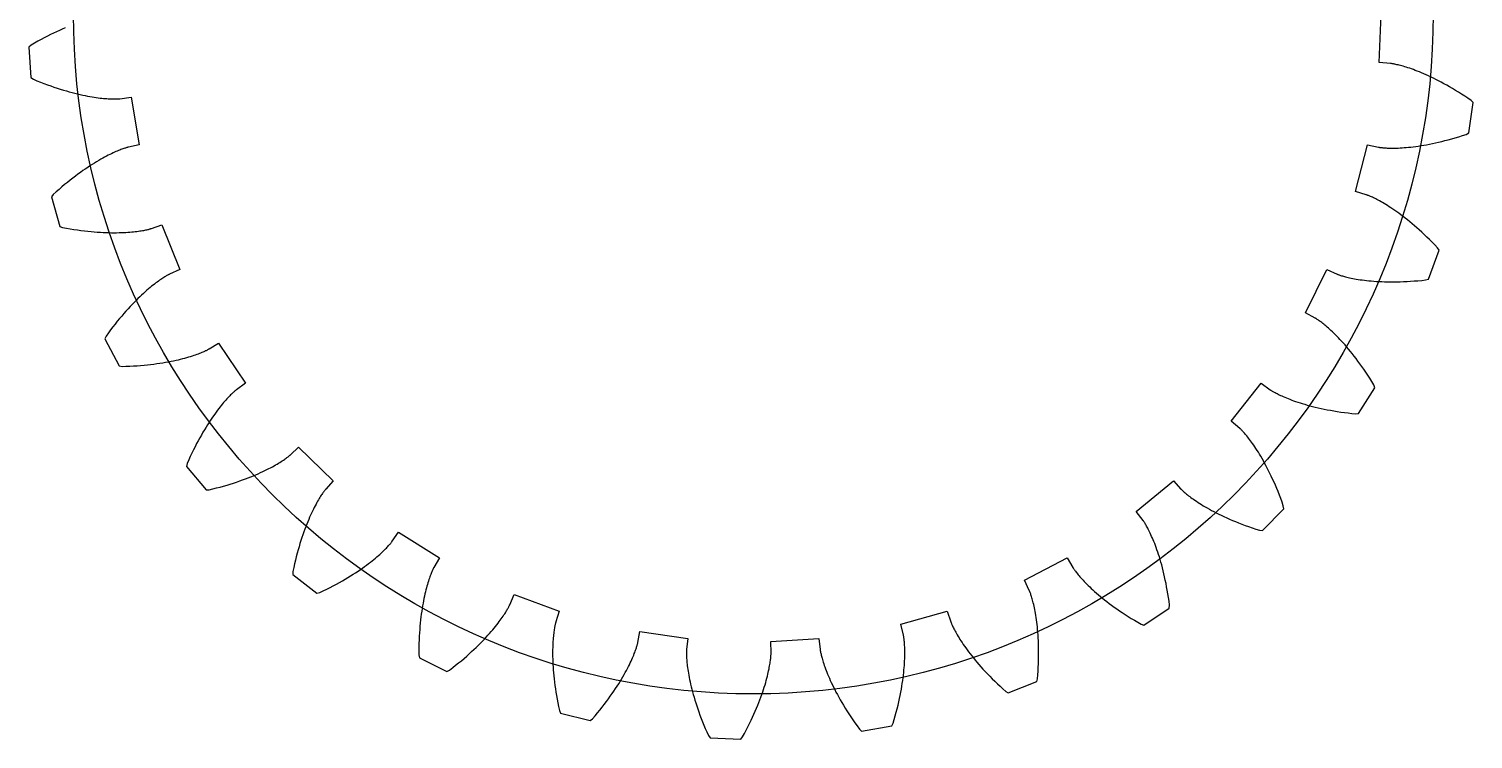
# Model space of a CAD drawing. Extents: x -10.7 to 26.9, y 124.8 to 162.4.
# Drawn here: x -10.68 to 26.79, y 124.81 to 143.25 of the extents above; entities that cross this region are included whole.
import ezdxf

# ---------------------------------------------------------------- set-up
doc = ezdxf.new("R2010")
doc.units = 0
doc.layers.get('0').update_dxf_attribs({"linetype": 'CONTINUOUS'})

msp = doc.modelspace()

# ---------------------------------------------------------------- linework, layer by layer
msp.add_lwpolyline([(-9.746, 143.272), (-9.818, 143.241), (-9.892, 143.208), (-9.967, 143.173), (-10.044, 143.137), (-10.123, 143.098), (-10.203, 143.058), (-10.285, 143.016), (-10.368, 142.972), (-10.453, 142.925), (-10.539, 142.877), (-10.626, 142.826), (-10.684, 142.775), (-10.632, 141.982), (-10.568, 141.939), (-10.474, 141.901), (-10.383, 141.864), (-10.293, 141.829), (-10.204, 141.796), (-10.118, 141.765), (-10.033, 141.736), (-9.95, 141.708), (-9.869, 141.682), (-9.789, 141.658), (-9.712, 141.635), (-9.636, 141.614), (-9.562, 141.594), (-9.491, 141.576), (-9.421, 141.559), (-9.353, 141.543), (-9.287, 141.528), (-9.224, 141.515), (-9.162, 141.503), (-9.102, 141.492), (-9.045, 141.482), (-8.99, 141.473), (-8.936, 141.465), (-8.885, 141.458), (-8.836, 141.452), (-8.789, 141.447), (-8.745, 141.443), (-8.702, 141.439), (-8.662, 141.436), (-8.624, 141.433), (-8.588, 141.431), (-8.554, 141.43), (-8.523, 141.429), (-8.494, 141.428), (-8.467, 141.428), (-8.442, 141.428), (-8.42, 141.429), (-8.4, 141.429), (-8.382, 141.43), (-8.366, 141.431), (-8.352, 141.432), (-8.341, 141.432), (-8.332, 141.433), (-8.326, 141.434), (-8.321, 141.434), (-8.033, 141.473), (-7.819, 140.237), (-8.104, 140.177), (-8.108, 140.176), (-8.115, 140.174), (-8.124, 140.172), (-8.135, 140.169), (-8.147, 140.165), (-8.163, 140.161), (-8.18, 140.155), (-8.199, 140.149), (-8.22, 140.142), (-8.243, 140.134), (-8.269, 140.125), (-8.296, 140.114), (-8.325, 140.103), (-8.356, 140.09), (-8.39, 140.076), (-8.425, 140.061), (-8.462, 140.045), (-8.5, 140.027), (-8.541, 140.008), (-8.583, 139.987), (-8.627, 139.965), (-8.673, 139.941), (-8.721, 139.916), (-8.77, 139.889), (-8.821, 139.861), (-8.873, 139.83), (-8.927, 139.798), (-8.983, 139.764), (-9.04, 139.729), (-9.099, 139.691), (-9.159, 139.652), (-9.22, 139.61), (-9.283, 139.567), (-9.347, 139.521), (-9.412, 139.474), (-9.479, 139.424), (-9.547, 139.373), (-9.615, 139.319), (-9.686, 139.263), (-9.757, 139.204), (-9.829, 139.144), (-9.902, 139.081), (-9.976, 139.016), (-10.051, 138.948), (-10.097, 138.886), (-9.881, 138.121), (-9.809, 138.092), (-9.71, 138.074), (-9.613, 138.057), (-9.517, 138.042), (-9.424, 138.028), (-9.333, 138.016), (-9.244, 138.005), (-9.157, 137.995), (-9.072, 137.987), (-8.989, 137.979), (-8.909, 137.973), (-8.83, 137.968), (-8.754, 137.964), (-8.68, 137.961), (-8.608, 137.959), (-8.539, 137.957), (-8.472, 137.957), (-8.407, 137.957), (-8.344, 137.958), (-8.283, 137.96), (-8.225, 137.962), (-8.169, 137.965), (-8.115, 137.968), (-8.064, 137.972), (-8.014, 137.976), (-7.967, 137.981), (-7.923, 137.986), (-7.881, 137.991), (-7.841, 137.996), (-7.803, 138.002), (-7.767, 138.007), (-7.734, 138.013), (-7.703, 138.018), (-7.675, 138.024), (-7.648, 138.029), (-7.624, 138.035), (-7.602, 138.04), (-7.583, 138.044), (-7.565, 138.049), (-7.55, 138.053), (-7.537, 138.056), (-7.526, 138.06), (-7.518, 138.062), (-7.511, 138.064), (-7.507, 138.066), (-7.233, 138.163), (-6.767, 136.999), (-7.033, 136.881), (-7.037, 136.879), (-7.043, 136.876), (-7.051, 136.872), (-7.061, 136.867), (-7.073, 136.86), (-7.087, 136.853), (-7.103, 136.844), (-7.12, 136.834), (-7.139, 136.823), (-7.16, 136.81), (-7.183, 136.795), (-7.208, 136.78), (-7.234, 136.762), (-7.262, 136.744), (-7.292, 136.723), (-7.323, 136.701), (-7.355, 136.677), (-7.39, 136.652), (-7.425, 136.625), (-7.462, 136.596), (-7.501, 136.565), (-7.541, 136.532), (-7.582, 136.497), (-7.625, 136.461), (-7.668, 136.422), (-7.713, 136.382), (-7.76, 136.339), (-7.807, 136.295), (-7.855, 136.248), (-7.905, 136.199), (-7.955, 136.148), (-8.007, 136.095), (-8.059, 136.039), (-8.112, 135.981), (-8.166, 135.921), (-8.221, 135.859), (-8.277, 135.794), (-8.333, 135.727), (-8.39, 135.658), (-8.447, 135.586), (-8.505, 135.512), (-8.564, 135.435), (-8.623, 135.356), (-8.682, 135.274), (-8.714, 135.204), (-8.344, 134.501), (-8.268, 134.487), (-8.167, 134.49), (-8.068, 134.494), (-7.972, 134.499), (-7.878, 134.505), (-7.786, 134.512), (-7.696, 134.519), (-7.609, 134.528), (-7.525, 134.537), (-7.442, 134.547), (-7.362, 134.558), (-7.284, 134.569), (-7.209, 134.581), (-7.136, 134.593), (-7.065, 134.606), (-6.997, 134.619), (-6.931, 134.633), (-6.867, 134.647), (-6.806, 134.661), (-6.747, 134.675), (-6.691, 134.689), (-6.637, 134.704), (-6.585, 134.718), (-6.535, 134.733), (-6.488, 134.747), (-6.443, 134.761), (-6.4, 134.775), (-6.36, 134.789), (-6.322, 134.803), (-6.286, 134.816), (-6.253, 134.829), (-6.221, 134.841), (-6.192, 134.853), (-6.165, 134.864), (-6.141, 134.875), (-6.118, 134.885), (-6.098, 134.895), (-6.08, 134.903), (-6.063, 134.911), (-6.049, 134.918), (-6.038, 134.925), (-6.028, 134.93), (-6.02, 134.934), (-6.014, 134.938), (-6.01, 134.94), (-5.762, 135.092), (-5.065, 134.051), (-5.3, 133.879), (-5.304, 133.877), (-5.309, 133.873), (-5.316, 133.867), (-5.325, 133.86), (-5.335, 133.851), (-5.347, 133.841), (-5.361, 133.829), (-5.376, 133.816), (-5.392, 133.8), (-5.41, 133.783), (-5.429, 133.765), (-5.45, 133.744), (-5.472, 133.722), (-5.496, 133.698), (-5.52, 133.672), (-5.546, 133.643), (-5.573, 133.613), (-5.601, 133.581), (-5.631, 133.547), (-5.661, 133.511), (-5.692, 133.473), (-5.724, 133.433), (-5.758, 133.39), (-5.792, 133.346), (-5.826, 133.299), (-5.862, 133.25), (-5.898, 133.199), (-5.935, 133.145), (-5.973, 133.089), (-6.011, 133.031), (-6.05, 132.971), (-6.089, 132.908), (-6.129, 132.843), (-6.169, 132.775), (-6.209, 132.705), (-6.25, 132.633), (-6.291, 132.558), (-6.332, 132.481), (-6.373, 132.401), (-6.414, 132.319), (-6.456, 132.234), (-6.497, 132.147), (-6.538, 132.057), (-6.579, 131.965), (-6.596, 131.889), (-6.087, 131.279), (-6.01, 131.282), (-5.912, 131.305), (-5.816, 131.33), (-5.723, 131.355), (-5.632, 131.38), (-5.544, 131.406), (-5.458, 131.432), (-5.375, 131.458), (-5.294, 131.485), (-5.215, 131.512), (-5.139, 131.539), (-5.065, 131.566), (-4.994, 131.593), (-4.925, 131.621), (-4.859, 131.648), (-4.795, 131.675), (-4.733, 131.702), (-4.674, 131.729), (-4.617, 131.755), (-4.562, 131.781), (-4.51, 131.807), (-4.46, 131.832), (-4.412, 131.857), (-4.366, 131.882), (-4.323, 131.906), (-4.282, 131.929), (-4.244, 131.951), (-4.207, 131.973), (-4.173, 131.995), (-4.14, 132.015), (-4.11, 132.034), (-4.082, 132.053), (-4.056, 132.071), (-4.032, 132.087), (-4.01, 132.103), (-3.99, 132.118), (-3.972, 132.131), (-3.956, 132.143), (-3.942, 132.155), (-3.93, 132.164), (-3.92, 132.173), (-3.911, 132.18), (-3.904, 132.186), (-3.899, 132.191), (-3.896, 132.194), (-3.685, 132.394), (-2.787, 131.52), (-2.981, 131.304), (-2.984, 131.301), (-2.989, 131.295), (-2.994, 131.288), (-3.001, 131.28), (-3.01, 131.269), (-3.019, 131.257), (-3.03, 131.242), (-3.042, 131.226), (-3.055, 131.208), (-3.069, 131.187), (-3.084, 131.165), (-3.1, 131.141), (-3.117, 131.114), (-3.135, 131.086), (-3.153, 131.055), (-3.173, 131.022), (-3.193, 130.987), (-3.214, 130.95), (-3.235, 130.91), (-3.257, 130.869), (-3.28, 130.825), (-3.303, 130.779), (-3.327, 130.73), (-3.351, 130.68), (-3.375, 130.627), (-3.4, 130.571), (-3.425, 130.514), (-3.45, 130.454), (-3.475, 130.391), (-3.5, 130.326), (-3.526, 130.259), (-3.551, 130.19), (-3.576, 130.118), (-3.601, 130.043), (-3.626, 129.966), (-3.651, 129.887), (-3.676, 129.805), (-3.7, 129.721), (-3.723, 129.635), (-3.747, 129.546), (-3.769, 129.454), (-3.792, 129.36), (-3.813, 129.264), (-3.834, 129.165), (-3.835, 129.088), (-3.211, 128.596), (-3.136, 128.615), (-3.045, 128.659), (-2.956, 128.703), (-2.87, 128.746), (-2.786, 128.79), (-2.705, 128.834), (-2.627, 128.877), (-2.551, 128.92), (-2.477, 128.963), (-2.406, 129.006), (-2.337, 129.048), (-2.271, 129.09), (-2.207, 129.131), (-2.145, 129.172), (-2.085, 129.213), (-2.028, 129.253), (-1.974, 129.292), (-1.921, 129.33), (-1.871, 129.368), (-1.823, 129.405), (-1.777, 129.441), (-1.733, 129.476), (-1.692, 129.511), (-1.653, 129.544), (-1.615, 129.576), (-1.58, 129.608), (-1.547, 129.638), (-1.516, 129.667), (-1.486, 129.695), (-1.459, 129.721), (-1.434, 129.747), (-1.41, 129.771), (-1.388, 129.793), (-1.368, 129.815), (-1.35, 129.835), (-1.334, 129.853), (-1.319, 129.87), (-1.306, 129.885), (-1.294, 129.899), (-1.285, 129.911), (-1.276, 129.922), (-1.269, 129.931), (-1.264, 129.938), (-1.26, 129.943), (-1.257, 129.947), (-1.093, 130.187), (-0.032, 129.519), (-0.178, 129.267), (-0.18, 129.263), (-0.183, 129.257), (-0.187, 129.249), (-0.192, 129.239), (-0.198, 129.227), (-0.205, 129.213), (-0.212, 129.196), (-0.22, 129.178), (-0.229, 129.157), (-0.239, 129.135), (-0.249, 129.11), (-0.259, 129.082), (-0.271, 129.053), (-0.282, 129.021), (-0.294, 128.987), (-0.306, 128.951), (-0.319, 128.913), (-0.331, 128.872), (-0.344, 128.829), (-0.357, 128.784), (-0.37, 128.736), (-0.383, 128.686), (-0.396, 128.634), (-0.409, 128.58), (-0.422, 128.523), (-0.435, 128.463), (-0.447, 128.402), (-0.459, 128.338), (-0.471, 128.271), (-0.482, 128.203), (-0.493, 128.132), (-0.503, 128.059), (-0.513, 127.983), (-0.522, 127.905), (-0.53, 127.825), (-0.538, 127.742), (-0.545, 127.657), (-0.551, 127.57), (-0.556, 127.48), (-0.561, 127.388), (-0.564, 127.294), (-0.566, 127.197), (-0.567, 127.099), (-0.567, 126.998), (-0.552, 126.922), (0.161, 126.571), (0.231, 126.605), (0.311, 126.667), (0.388, 126.728), (0.463, 126.788), (0.536, 126.848), (0.606, 126.908), (0.674, 126.967), (0.739, 127.025), (0.802, 127.082), (0.863, 127.139), (0.922, 127.194), (0.978, 127.249), (1.032, 127.303), (1.084, 127.356), (1.134, 127.408), (1.181, 127.459), (1.226, 127.508), (1.27, 127.557), (1.311, 127.604), (1.35, 127.65), (1.388, 127.695), (1.423, 127.739), (1.456, 127.781), (1.488, 127.822), (1.518, 127.861), (1.546, 127.899), (1.572, 127.935), (1.597, 127.97), (1.619, 128.004), (1.641, 128.035), (1.66, 128.065), (1.678, 128.094), (1.695, 128.121), (1.71, 128.146), (1.723, 128.169), (1.736, 128.19), (1.747, 128.21), (1.756, 128.228), (1.765, 128.243), (1.772, 128.257), (1.778, 128.27), (1.783, 128.28), (1.786, 128.288), (1.789, 128.294), (1.791, 128.298), (1.902, 128.567), (3.078, 128.134), (2.988, 127.857), (2.987, 127.853), (2.985, 127.846), (2.983, 127.838), (2.98, 127.827), (2.977, 127.814), (2.973, 127.799), (2.969, 127.781), (2.965, 127.761), (2.961, 127.739), (2.956, 127.715), (2.951, 127.689), (2.947, 127.66), (2.942, 127.629), (2.937, 127.595), (2.933, 127.56), (2.928, 127.522), (2.924, 127.482), (2.92, 127.439), (2.917, 127.395), (2.913, 127.348), (2.91, 127.298), (2.908, 127.247), (2.906, 127.193), (2.905, 127.137), (2.904, 127.078), (2.904, 127.018), (2.905, 126.955), (2.906, 126.89), (2.909, 126.823), (2.912, 126.753), (2.916, 126.682), (2.921, 126.608), (2.927, 126.532), (2.935, 126.453), (2.943, 126.373), (2.953, 126.291), (2.964, 126.206), (2.976, 126.119), (2.989, 126.031), (3.004, 125.94), (3.021, 125.847), (3.039, 125.752), (3.058, 125.655), (3.079, 125.557), (3.11, 125.486), (3.88, 125.291), (3.941, 125.338), (4.007, 125.415), (4.07, 125.491), (4.131, 125.566), (4.189, 125.64), (4.245, 125.713), (4.3, 125.784), (4.352, 125.855), (4.401, 125.924), (4.449, 125.992), (4.495, 126.059), (4.538, 126.124), (4.58, 126.188), (4.62, 126.25), (4.657, 126.311), (4.693, 126.371), (4.727, 126.429), (4.76, 126.485), (4.79, 126.54), (4.819, 126.594), (4.846, 126.645), (4.872, 126.695), (4.896, 126.743), (4.918, 126.79), (4.939, 126.835), (4.959, 126.878), (4.977, 126.919), (4.993, 126.958), (5.009, 126.995), (5.023, 127.031), (5.036, 127.064), (5.048, 127.096), (5.058, 127.125), (5.068, 127.153), (5.076, 127.178), (5.084, 127.202), (5.09, 127.223), (5.096, 127.243), (5.101, 127.26), (5.105, 127.275), (5.108, 127.288), (5.111, 127.299), (5.113, 127.308), (5.115, 127.314), (5.115, 127.319), (5.168, 127.605), (6.409, 127.426), (6.378, 127.137), (6.378, 127.132), (6.378, 127.126), (6.377, 127.117), (6.377, 127.105), (6.376, 127.092), (6.376, 127.076), (6.376, 127.058), (6.376, 127.038), (6.376, 127.016), (6.376, 126.991), (6.377, 126.964), (6.379, 126.935), (6.38, 126.904), (6.383, 126.87), (6.386, 126.834), (6.389, 126.796), (6.394, 126.756), (6.398, 126.714), (6.404, 126.669), (6.411, 126.622), (6.418, 126.574), (6.427, 126.523), (6.436, 126.47), (6.446, 126.415), (6.458, 126.357), (6.47, 126.298), (6.484, 126.237), (6.499, 126.173), (6.515, 126.108), (6.533, 126.041), (6.552, 125.972), (6.573, 125.9), (6.594, 125.827), (6.618, 125.752), (6.643, 125.676), (6.669, 125.597), (6.698, 125.516), (6.727, 125.434), (6.759, 125.35), (6.793, 125.264), (6.828, 125.177), (6.865, 125.088), (6.904, 124.997), (6.945, 124.905), (6.99, 124.842), (7.784, 124.812), (7.834, 124.871), (7.882, 124.96), (7.928, 125.047), (7.972, 125.133), (8.014, 125.217), (8.054, 125.3), (8.092, 125.382), (8.128, 125.461), (8.162, 125.539), (8.195, 125.616), (8.226, 125.69), (8.255, 125.763), (8.282, 125.835), (8.308, 125.904), (8.332, 125.972), (8.355, 126.037), (8.376, 126.101), (8.396, 126.163), (8.415, 126.223), (8.432, 126.281), (8.448, 126.337), (8.462, 126.392), (8.476, 126.444), (8.488, 126.494), (8.499, 126.542), (8.509, 126.588), (8.518, 126.632), (8.526, 126.674), (8.534, 126.714), (8.54, 126.751), (8.546, 126.787), (8.551, 126.82), (8.555, 126.851), (8.559, 126.88), (8.562, 126.907), (8.564, 126.931), (8.566, 126.954), (8.568, 126.974), (8.569, 126.992), (8.57, 127.007), (8.57, 127.021), (8.571, 127.032), (8.571, 127.041), (8.571, 127.048), (8.571, 127.052), (8.563, 127.343), (9.814, 127.426), (9.844, 127.137), (9.845, 127.132), (9.846, 127.126), (9.847, 127.117), (9.849, 127.106), (9.851, 127.092), (9.854, 127.077), (9.858, 127.059), (9.862, 127.04), (9.867, 127.018), (9.872, 126.994), (9.879, 126.968), (9.886, 126.939), (9.895, 126.909), (9.904, 126.877), (9.914, 126.842), (9.926, 126.806), (9.938, 126.767), (9.952, 126.727), (9.967, 126.685), (9.983, 126.64), (10, 126.594), (10.019, 126.546), (10.039, 126.496), (10.061, 126.444), (10.084, 126.391), (10.108, 126.336), (10.135, 126.278), (10.163, 126.22), (10.192, 126.159), (10.223, 126.097), (10.256, 126.033), (10.291, 125.968), (10.328, 125.901), (10.366, 125.832), (10.406, 125.762), (10.449, 125.691), (10.493, 125.618), (10.54, 125.544), (10.588, 125.468), (10.639, 125.392), (10.691, 125.313), (10.746, 125.234), (10.803, 125.153), (10.863, 125.072), (10.92, 125.02), (11.703, 125.155), (11.739, 125.223), (11.767, 125.32), (11.794, 125.415), (11.819, 125.508), (11.843, 125.599), (11.865, 125.689), (11.885, 125.776), (11.904, 125.862), (11.921, 125.945), (11.937, 126.027), (11.952, 126.106), (11.965, 126.184), (11.977, 126.259), (11.988, 126.332), (11.998, 126.403), (12.006, 126.472), (12.014, 126.539), (12.02, 126.604), (12.026, 126.667), (12.03, 126.727), (12.034, 126.785), (12.037, 126.841), (12.039, 126.895), (12.041, 126.947), (12.042, 126.996), (12.042, 127.043), (12.042, 127.088), (12.041, 127.131), (12.04, 127.171), (12.039, 127.209), (12.037, 127.245), (12.035, 127.279), (12.033, 127.31), (12.03, 127.339), (12.027, 127.366), (12.025, 127.39), (12.022, 127.413), (12.019, 127.433), (12.017, 127.45), (12.014, 127.466), (12.012, 127.479), (12.01, 127.49), (12.008, 127.499), (12.007, 127.506), (12.006, 127.51), (11.938, 127.793), (13.144, 128.134), (13.234, 127.857), (13.236, 127.853), (13.238, 127.847), (13.241, 127.838), (13.245, 127.828), (13.25, 127.815), (13.256, 127.801), (13.263, 127.784), (13.272, 127.766), (13.281, 127.746), (13.291, 127.723), (13.303, 127.699), (13.316, 127.673), (13.331, 127.645), (13.347, 127.615), (13.364, 127.584), (13.383, 127.551), (13.403, 127.516), (13.424, 127.479), (13.448, 127.441), (13.473, 127.401), (13.499, 127.359), (13.528, 127.316), (13.558, 127.271), (13.59, 127.225), (13.624, 127.178), (13.659, 127.129), (13.697, 127.078), (13.736, 127.026), (13.778, 126.973), (13.821, 126.919), (13.867, 126.864), (13.914, 126.807), (13.964, 126.749), (14.016, 126.69), (14.07, 126.63), (14.126, 126.569), (14.185, 126.507), (14.245, 126.444), (14.309, 126.38), (14.374, 126.315), (14.442, 126.25), (14.512, 126.184), (14.585, 126.117), (14.66, 126.049), (14.726, 126.01), (15.464, 126.305), (15.485, 126.379), (15.493, 126.48), (15.5, 126.579), (15.505, 126.675), (15.509, 126.769), (15.512, 126.861), (15.513, 126.951), (15.514, 127.038), (15.513, 127.124), (15.512, 127.207), (15.51, 127.287), (15.507, 127.366), (15.503, 127.442), (15.498, 127.516), (15.493, 127.588), (15.487, 127.657), (15.48, 127.724), (15.473, 127.789), (15.466, 127.851), (15.458, 127.911), (15.449, 127.969), (15.441, 128.024), (15.432, 128.077), (15.423, 128.128), (15.413, 128.177), (15.404, 128.223), (15.394, 128.267), (15.385, 128.308), (15.375, 128.347), (15.366, 128.384), (15.357, 128.419), (15.348, 128.451), (15.339, 128.482), (15.33, 128.51), (15.322, 128.535), (15.314, 128.559), (15.307, 128.58), (15.3, 128.599), (15.294, 128.616), (15.289, 128.63), (15.284, 128.643), (15.279, 128.653), (15.276, 128.662), (15.273, 128.668), (15.271, 128.672), (15.146, 128.934), (16.255, 129.519), (16.4, 129.267), (16.402, 129.263), (16.406, 129.257), (16.411, 129.25), (16.417, 129.24), (16.425, 129.229), (16.434, 129.216), (16.444, 129.202), (16.456, 129.185), (16.469, 129.167), (16.484, 129.148), (16.501, 129.127), (16.519, 129.104), (16.539, 129.079), (16.561, 129.054), (16.584, 129.026), (16.609, 128.998), (16.636, 128.968), (16.665, 128.936), (16.696, 128.904), (16.729, 128.87), (16.763, 128.835), (16.8, 128.798), (16.839, 128.761), (16.88, 128.723), (16.922, 128.683), (16.967, 128.643), (17.015, 128.601), (17.064, 128.559), (17.116, 128.515), (17.169, 128.471), (17.225, 128.426), (17.284, 128.381), (17.344, 128.335), (17.407, 128.288), (17.473, 128.24), (17.541, 128.192), (17.611, 128.144), (17.683, 128.095), (17.758, 128.045), (17.836, 127.996), (17.916, 127.946), (17.998, 127.896), (18.083, 127.845), (18.17, 127.795), (18.244, 127.77), (18.904, 128.212), (18.909, 128.289), (18.896, 128.389), (18.882, 128.487), (18.867, 128.583), (18.851, 128.675), (18.835, 128.766), (18.818, 128.854), (18.8, 128.94), (18.782, 129.023), (18.764, 129.104), (18.745, 129.183), (18.725, 129.259), (18.706, 129.332), (18.686, 129.404), (18.666, 129.473), (18.645, 129.539), (18.625, 129.603), (18.605, 129.665), (18.584, 129.725), (18.564, 129.782), (18.544, 129.837), (18.524, 129.889), (18.504, 129.939), (18.484, 129.987), (18.465, 130.032), (18.446, 130.075), (18.428, 130.116), (18.41, 130.155), (18.393, 130.191), (18.376, 130.226), (18.359, 130.258), (18.344, 130.288), (18.329, 130.315), (18.315, 130.341), (18.302, 130.364), (18.289, 130.385), (18.278, 130.405), (18.267, 130.422), (18.257, 130.437), (18.249, 130.45), (18.241, 130.462), (18.235, 130.471), (18.23, 130.478), (18.226, 130.484), (18.223, 130.487), (18.046, 130.718), (19.009, 131.52), (19.204, 131.304), (19.207, 131.301), (19.212, 131.296), (19.218, 131.289), (19.226, 131.282), (19.236, 131.272), (19.247, 131.261), (19.26, 131.249), (19.275, 131.236), (19.292, 131.221), (19.311, 131.205), (19.331, 131.188), (19.354, 131.169), (19.379, 131.149), (19.405, 131.129), (19.434, 131.107), (19.464, 131.084), (19.497, 131.06), (19.532, 131.036), (19.569, 131.01), (19.608, 130.984), (19.649, 130.957), (19.692, 130.929), (19.738, 130.9), (19.786, 130.871), (19.836, 130.841), (19.889, 130.811), (19.943, 130.78), (20.001, 130.749), (20.06, 130.718), (20.122, 130.686), (20.186, 130.653), (20.253, 130.621), (20.321, 130.588), (20.393, 130.556), (20.467, 130.523), (20.543, 130.49), (20.622, 130.457), (20.703, 130.424), (20.786, 130.392), (20.872, 130.359), (20.961, 130.327), (21.052, 130.295), (21.146, 130.263), (21.242, 130.232), (21.318, 130.223), (21.873, 130.793), (21.862, 130.87), (21.828, 130.965), (21.794, 131.057), (21.759, 131.147), (21.725, 131.235), (21.69, 131.32), (21.655, 131.403), (21.62, 131.483), (21.585, 131.561), (21.55, 131.636), (21.515, 131.709), (21.48, 131.779), (21.445, 131.847), (21.411, 131.913), (21.377, 131.976), (21.344, 132.037), (21.31, 132.096), (21.278, 132.152), (21.245, 132.206), (21.214, 132.258), (21.182, 132.307), (21.152, 132.354), (21.122, 132.399), (21.093, 132.441), (21.065, 132.482), (21.037, 132.52), (21.011, 132.556), (20.985, 132.591), (20.961, 132.623), (20.937, 132.653), (20.914, 132.68), (20.893, 132.706), (20.873, 132.73), (20.854, 132.752), (20.836, 132.773), (20.819, 132.791), (20.804, 132.807), (20.79, 132.822), (20.777, 132.835), (20.766, 132.846), (20.757, 132.855), (20.749, 132.863), (20.742, 132.869), (20.737, 132.874), (20.734, 132.877), (20.512, 133.065), (21.287, 134.051), (21.523, 133.879), (21.527, 133.877), (21.532, 133.873), (21.54, 133.868), (21.549, 133.862), (21.561, 133.855), (21.574, 133.847), (21.589, 133.838), (21.607, 133.828), (21.626, 133.817), (21.648, 133.805), (21.672, 133.792), (21.698, 133.779), (21.726, 133.765), (21.756, 133.75), (21.789, 133.735), (21.823, 133.719), (21.86, 133.702), (21.899, 133.685), (21.941, 133.668), (21.984, 133.65), (22.03, 133.632), (22.079, 133.614), (22.129, 133.596), (22.182, 133.577), (22.238, 133.559), (22.295, 133.54), (22.355, 133.521), (22.417, 133.502), (22.482, 133.484), (22.549, 133.465), (22.619, 133.447), (22.691, 133.429), (22.765, 133.412), (22.841, 133.395), (22.92, 133.378), (23.002, 133.361), (23.086, 133.346), (23.172, 133.331), (23.26, 133.316), (23.351, 133.302), (23.445, 133.289), (23.54, 133.277), (23.639, 133.265), (23.739, 133.255), (23.816, 133.262), (24.239, 133.934), (24.213, 134.007), (24.16, 134.093), (24.107, 134.177), (24.055, 134.258), (24.003, 134.336), (23.951, 134.412), (23.9, 134.486), (23.849, 134.557), (23.798, 134.626), (23.748, 134.692), (23.699, 134.756), (23.65, 134.818), (23.602, 134.877), (23.555, 134.934), (23.509, 134.989), (23.463, 135.042), (23.419, 135.092), (23.375, 135.14), (23.332, 135.186), (23.29, 135.23), (23.25, 135.272), (23.21, 135.312), (23.172, 135.349), (23.134, 135.385), (23.098, 135.419), (23.063, 135.45), (23.03, 135.48), (22.998, 135.508), (22.967, 135.535), (22.938, 135.559), (22.91, 135.582), (22.883, 135.602), (22.859, 135.622), (22.835, 135.639), (22.814, 135.655), (22.794, 135.67), (22.775, 135.683), (22.759, 135.694), (22.744, 135.704), (22.731, 135.713), (22.719, 135.72), (22.71, 135.726), (22.702, 135.73), (22.696, 135.734), (22.692, 135.736), (22.436, 135.874), (22.99, 136.999), (23.256, 136.881), (23.26, 136.879), (23.266, 136.877), (23.274, 136.873), (23.285, 136.869), (23.298, 136.865), (23.312, 136.86), (23.329, 136.854), (23.349, 136.848), (23.37, 136.841), (23.394, 136.834), (23.42, 136.826), (23.448, 136.819), (23.478, 136.811), (23.511, 136.803), (23.546, 136.794), (23.583, 136.786), (23.622, 136.778), (23.664, 136.769), (23.708, 136.761), (23.755, 136.753), (23.804, 136.745), (23.855, 136.737), (23.908, 136.729), (23.964, 136.722), (24.021, 136.716), (24.082, 136.709), (24.144, 136.703), (24.209, 136.698), (24.276, 136.693), (24.346, 136.689), (24.417, 136.686), (24.491, 136.683), (24.568, 136.682), (24.646, 136.681), (24.727, 136.681), (24.81, 136.682), (24.895, 136.684), (24.983, 136.687), (25.072, 136.691), (25.164, 136.696), (25.258, 136.703), (25.355, 136.711), (25.453, 136.72), (25.553, 136.73), (25.627, 136.754), (25.902, 137.499), (25.86, 137.565), (25.791, 137.638), (25.722, 137.709), (25.654, 137.777), (25.586, 137.843), (25.52, 137.907), (25.454, 137.968), (25.39, 138.027), (25.326, 138.084), (25.264, 138.138), (25.202, 138.191), (25.142, 138.241), (25.082, 138.289), (25.024, 138.335), (24.968, 138.379), (24.912, 138.421), (24.858, 138.461), (24.805, 138.499), (24.754, 138.535), (24.704, 138.569), (24.655, 138.602), (24.608, 138.632), (24.563, 138.661), (24.519, 138.688), (24.477, 138.714), (24.436, 138.738), (24.397, 138.76), (24.36, 138.781), (24.324, 138.8), (24.29, 138.818), (24.258, 138.834), (24.228, 138.849), (24.2, 138.863), (24.174, 138.875), (24.149, 138.886), (24.126, 138.896), (24.106, 138.905), (24.087, 138.913), (24.071, 138.919), (24.056, 138.925), (24.043, 138.93), (24.033, 138.933), (24.024, 138.936), (24.018, 138.938), (24.014, 138.94), (23.734, 139.022), (24.042, 140.237), (24.327, 140.177), (24.331, 140.176), (24.338, 140.175), (24.347, 140.173), (24.358, 140.172), (24.371, 140.17), (24.387, 140.168), (24.404, 140.166), (24.424, 140.164), (24.447, 140.162), (24.471, 140.16), (24.498, 140.158), (24.527, 140.156), (24.559, 140.155), (24.592, 140.153), (24.628, 140.153), (24.666, 140.152), (24.707, 140.152), (24.75, 140.153), (24.794, 140.154), (24.841, 140.155), (24.891, 140.158), (24.942, 140.161), (24.996, 140.164), (25.052, 140.169), (25.11, 140.174), (25.17, 140.181), (25.233, 140.188), (25.297, 140.196), (25.364, 140.206), (25.433, 140.216), (25.504, 140.228), (25.576, 140.241), (25.651, 140.255), (25.728, 140.27), (25.807, 140.287), (25.888, 140.305), (25.971, 140.325), (26.056, 140.346), (26.143, 140.369), (26.232, 140.393), (26.323, 140.419), (26.415, 140.447), (26.509, 140.476), (26.605, 140.507), (26.673, 140.546), (26.786, 141.332), (26.732, 141.388), (26.649, 141.445), (26.567, 141.5), (26.486, 141.552), (26.406, 141.603), (26.328, 141.651), (26.251, 141.697), (26.176, 141.742), (26.102, 141.784), (26.029, 141.824), (25.958, 141.863), (25.889, 141.899), (25.821, 141.934), (25.754, 141.967), (25.69, 141.998), (25.627, 142.028), (25.565, 142.056), (25.506, 142.082), (25.448, 142.106), (25.392, 142.13), (25.338, 142.151), (25.285, 142.171), (25.235, 142.19), (25.186, 142.208), (25.14, 142.224), (25.095, 142.239), (25.052, 142.252), (25.012, 142.265), (24.973, 142.276), (24.936, 142.287), (24.901, 142.296), (24.869, 142.304), (24.838, 142.312), (24.81, 142.318), (24.784, 142.324), (24.759, 142.329), (24.737, 142.333), (24.718, 142.337), (24.7, 142.34), (24.684, 142.343), (24.671, 142.345), (24.66, 142.346), (24.651, 142.347), (24.644, 142.348), (24.64, 142.348), (24.35, 142.371), (24.398, 143.624)])
at = {"linetype": 'Continuous'}
msp.add_circle((8.111, 143.624), 17.639, dxfattribs=at)

doc.saveas('drawing.dxf')
